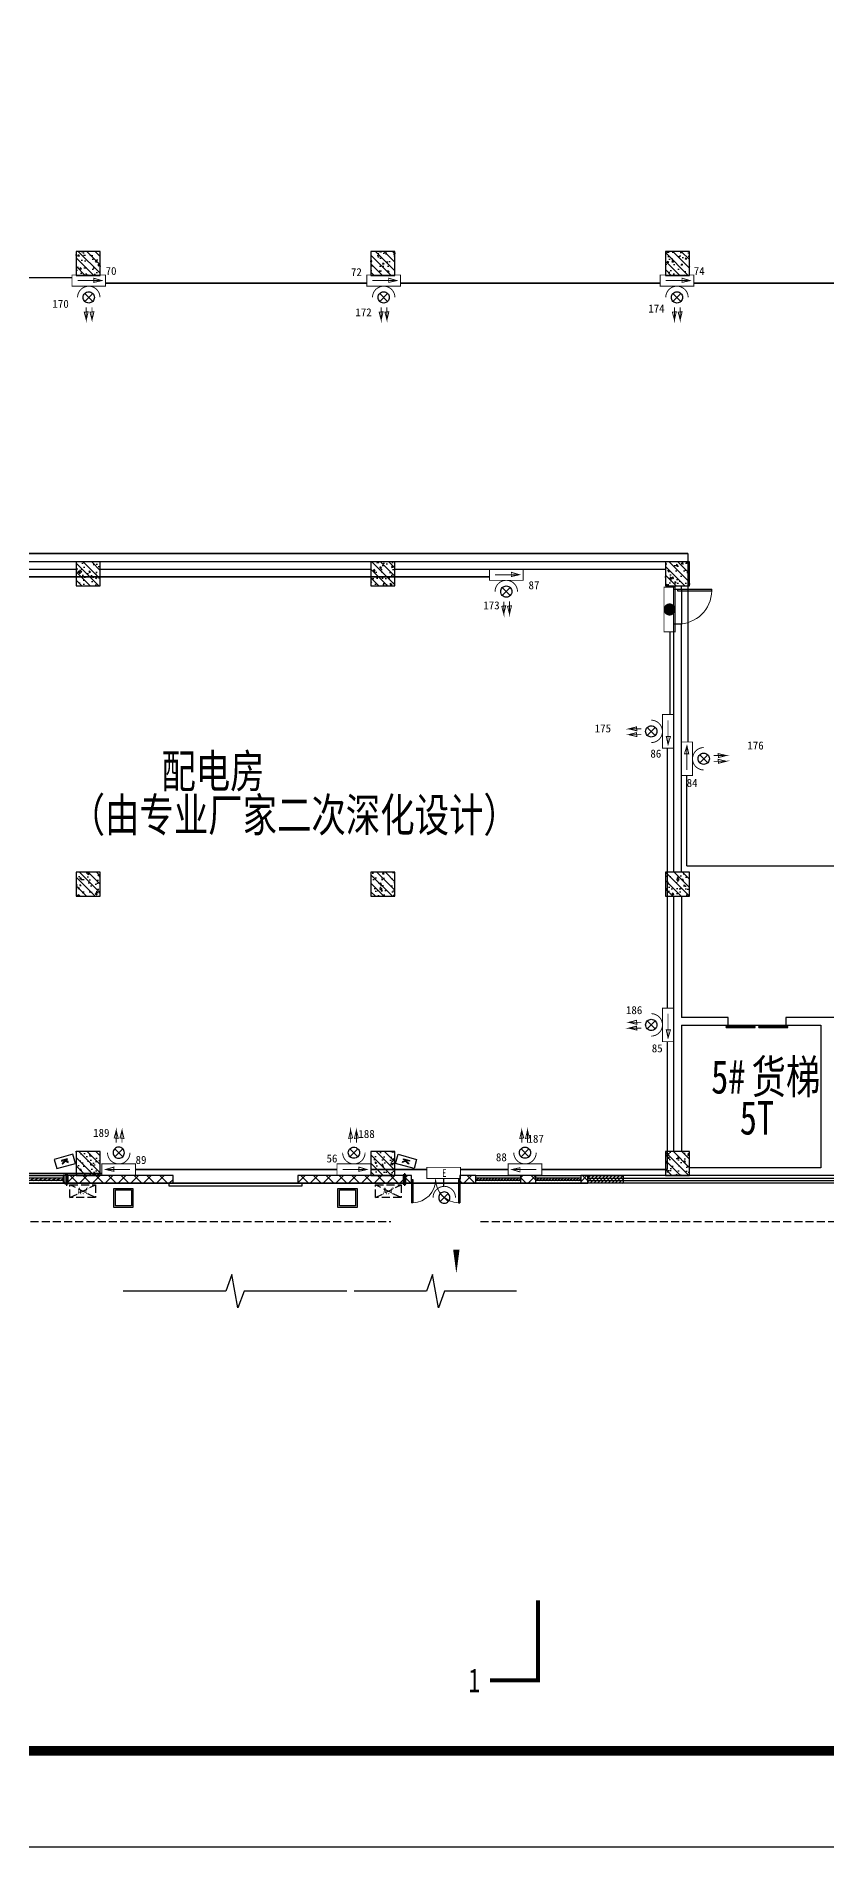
# Model space of a CAD drawing. Header units: millimetres. Extents: x -633009578 to 5705885, y -633235091 to 2571734.
# Drawn here: x 3115300 to 3139980, y 2039260 to 2095835 of the extents above; entities that cross this region are included whole.
import ezdxf
from ezdxf.enums import TextEntityAlignment as Align

# ---------------------------------------------------------------- set-up
doc = ezdxf.new("R2010")
doc.units = ezdxf.units.MM
doc.header["$LTSCALE"] = 1000
doc.header["$MEASUREMENT"] = 0
doc.linetypes.add('DASH', pattern=[0.35, 0.25, -0.1])
doc.layers.get('0').update_dxf_attribs({"color": 9})
for name, color, linetype in [('000000000000电气', 7, 'Continuous'), ('3T_WOOD', 21, 'Continuous'), ('A-COLUM(柱)', 255, 'Continuous'), ('A-DI-S(箭头)', 76, 'Continuous'), ('A-DOOR(门）', 4, 'Continuous'), ('A-EQPM(设备)', 15, 'Continuous'), ('A-F-AREA(计算)', 5, 'Continuous'), ('A-HATH(填充)', 8, 'Continuous'), ('A-LM-QPM(设备)', 8, 'Continuous'), ('A-ROOF-G(钢构)', 25, 'Continuous'), ('A-ST-O(室外)', 54, 'Continuous'), ('A-TEXT(房间)', 243, 'Continuous'), ('A-WALL(墙)', 255, 'Continuous'), ('A-WINDOW（窗）', 4, 'Continuous'), ('DIM_SYMB', 3, 'Continuous'), ('PUB_TEXT', 7, 'Continuous'), ('WALL', 9, 'Continuous'), ('电-强电平面-线缆', 3, 'Continuous'), ('设备-照明', 3, 'Continuous'), ('设备-箱柜', 3, 'Continuous'), ('院图签、封面151013$0$PUB_TITLE', 153, 'Continuous'), ('院图签、封面151013$0$图签文字', 4, 'Continuous')]:
    doc.layers.add(name, color=color, linetype=linetype)
doc.styles.add('_TCH', font='simhei.ttf', dxfattribs={"width": 0.75, "bigfont": 'hztxt.shx'})
doc.styles.add('_TCH_DIM', font='simhei.ttf', dxfattribs={"width": 0.8, "bigfont": 'hztxt.shx'})
doc.styles.add('_TCH_LABEL', font='simhei.ttf', dxfattribs={"bigfont": 'GBCBIG'})
doc.styles.add('IDQSTYLE', font='simhei.ttf', dxfattribs={"width": 0.707, "bigfont": 'hztxt.shx'})
doc.styles.get("Standard").update_dxf_attribs({"font": 'simhei.ttf', "bigfont": 'hztxt.shx'})
doc.styles.add('宋体', font='simhei.ttf')
doc.styles.add('院图签、封面151013$0$-宋体', font='simhei.ttf', dxfattribs={"width": 0.8})
pattern_1 = [(45, (597821.4751960551, 677964.29318137), (-200.0002033111466, 200.0002033111467), []), (135, (597821.4751960551, 677964.29318137), (-200.0002033111467, -200.0002033111466), [])]

# ---------------------------------------------------------------- blocks, each defined once
blk = doc.blocks.new('HC000080')
at = {"color": 0, "linetype": 'Continuous', "const_width": 0.2}
blk.add_lwpolyline([(-3.75, 1.25), (3.75, 1.25), (3.75, -1.25), (-3.75, -1.25), (-3.75, 1.25)], dxfattribs=at)
at = {"color": 0, "style": 'IDQSTYLE', "width": 0.7}
for tag, p in [('E', (-0.3130491551307273, -0.8903283460458624)), ('PSFHATT', (5.75, -1.25))]:
    blk.add_attdef(tag, p, '', height=1.715220417977644, dxfattribs=at)
blk = doc.blocks.new('HC000063')
at = {"color": 0, "linetype": 'Continuous'}
for p, q in [((-0.8838834764831063, -0.8838834764831631), (0.8838834764831063, 0.8838834764829926)), ((-0.8838834764830494, 0.8838834764830494), (0.8838834764831631, -0.8838834764831631))]:
    blk.add_line(p, q, dxfattribs=at)
at = {"color": 0, "linetype": 'Continuous', "const_width": 0.2}
blk.add_lwpolyline([(5.77736507722736e-14, 2.499999999999886, 0.1989123673796648), (-1.767766952966326, 1.767766952966213, 0.1989123673796613), (-2.5, -1.128255746208508e-13, 0.1989123673796761), (-1.767766952966326, -1.767766952966497, 0.1989123673796782), (5.594010226827932e-14, -2.500000000000284)], format="xyb", dxfattribs=at)
at = {"color": 0, "linetype": 'Continuous'}
for centre, radius, start, end in [((1.49213974509621e-13, -1.27897692436818e-13), 1.250000000000206, 135.0000000000062, 179.9999999999993), ((-9.120482147295661e-14, -2.025046796916286e-13), 1.250000000000089, 89.99999999999582, 134.999999999996), ((-2.248201624865942e-14, -2.025046796916286e-13), 1.250000000000089, 45.00000000000399, 89.99999999999898), ((-2.62456723021387e-13, -1.277311589831243e-13), 1.250000000000206, 6.4374426752811e-13, 44.9999999999938), ((-9.126033262418787e-14, -1.422195694544826e-13), 1.249999999999966, 179.9999999999987, 225.000000000002), ((-9.131584377541913e-14, -1.623146062001979e-13), 1.249999999999951, 225.0000000000013, 270.0000000000042), ((-2.270406085358445e-14, -2.442490654175344e-14), 1.250000000000089, 270.000000000001, 314.9999999999997), ((-1.598721155460225e-13, -1.4210854715202e-13), 1.250000000000103, 315.000000000008, 1.302755197527349e-12)]:
    blk.add_arc(centre, radius, start, end, dxfattribs=at)
at = {"color": 0, "style": 'IDQSTYLE', "width": 0.7}
blk.add_attdef('PSFHATT', (3.250000009999943, -2.500000010000284), '', height=2.5, dxfattribs=at)
blk = doc.blocks.new('HC000078')
at = {"color": 0, "linetype": 'Continuous', "const_width": 0.2}
for points in [[(-3.750000000000028, 1.25), (3.75, 1.25), (3.75, -1.25), (-3.750000000000028, -1.25), (-3.750000000000028, 1.25)], [(2.5, 0), (-2.500000000000028, 0)]]:
    blk.add_lwpolyline(points, dxfattribs=at)
blk.add_lwpolyline([(2.917016710174721, 0), (1.120131515022848, 0.3984556212736834), (1.120131515022848, -0.539087017017323)], close=True, dxfattribs=at)
at = {"color": 0, "style": 'IDQSTYLE', "width": 0.7}
blk.add_attdef('PSFHATT', (5.75, -1.25), '', height=2.5, dxfattribs=at)
blk = doc.blocks.new('HC000064')
at = {"color": 0, "linetype": 'Continuous'}
for p, q in [((-0.8838834764831063, -0.8838834764831063), (0.8838834764831063, 0.8838834764831063)), ((-0.8838834764830494, 0.8838834764831063), (0.8838834764831631, -0.8838834764831063))]:
    blk.add_line(p, q, dxfattribs=at)
at = {"color": 0, "linetype": 'Continuous', "const_width": 0.2}
blk.add_lwpolyline([(5.710751695749348e-14, 2.499999999999886, 0.1989123673796647), (-1.767766952966326, 1.767766952966327, 0.1989123673796613), (-2.5, 1.951292859901378e-16, 0.1989123673796761), (-1.767766952966326, -1.76776695296644, 0.1989123673796782), (5.594010226827932e-14, -2.500000000000227)], format="xyb", dxfattribs=at)
for points in [[(2.226896073527712, 0.5659208660671311), (5.003498004369476, 0.5624686703930024), (3.296463286048663, 1.009912150058199), (3.185957433181557, 0.1260038671447887), (5.003498004369476, 0.5624686703930024)], [(2.224443767981995, -0.721123763554715), (5.001045698823816, -0.7245759592289005), (3.294010980502946, -0.2771324795636474), (3.18350512763584, -1.161040762477114), (5.001045698823816, -0.7245759592289005)]]:
    blk.add_lwpolyline(points, dxfattribs=at)
at = {"color": 0, "linetype": 'Continuous'}
for centre, radius, start, end in [((1.199040866595169e-14, -7.105427357601002e-14), 1.250000000000069, 135.0000000000036, 179.9999999999968), ((-2.259303855112194e-14, -1.740829702612245e-13), 1.250000000000117, 89.99999999999898, 134.9999999999991), ((-9.10937991704941e-14, -1.740829702612245e-13), 1.250000000000117, 45.00000000000085, 89.99999999999582), ((-1.252331571777177e-13, -7.088774012231625e-14), 1.250000000000068, 3.249254662582951e-12, 44.99999999999639), ((-2.284838984678572e-13, -5.684341886080801e-14), 1.250000000000172, 315.0000000000093, 2.605510395054555e-12), ((-2.264854970235319e-14, -5.695444116327053e-14), 1.250000000000034, 179.9999999999974, 225.0000000000007), ((-2.270406085358445e-14, -1.338928967697939e-13), 1.24999999999998, 224.9999999999983, 270.000000000001), ((-9.131584377541913e-14, 3.996802888650564e-15), 1.250000000000118, 270.0000000000042, 315.0000000000028)]:
    blk.add_arc(centre, radius, start, end, dxfattribs=at)
at = {"color": 0, "style": 'IDQSTYLE', "width": 0.7}
blk.add_attdef('PSFHATT', (7.003498004369476, -2.500000010000227), '', height=2.5, dxfattribs=at)
blk = doc.blocks.new('*X118')
at = {"color": 0, "linetype": 'Continuous'}
for p, q in [((279.6093350358959, 223.0407925409721), (280.9478239213746, 224.3792814264508)), ((279.6227829512929, 223.3370831688437), (280.6515332934888, 224.3658335110396)), ((279.6511091444202, 222.7997239370217), (281.1888925253249, 224.3375073179265)), ((279.7280550816477, 222.5938271617747), (281.3947893005719, 224.2605613806989)), ((279.7925730165214, 223.7897159465469), (280.1989005157282, 224.1960434457536)), ((279.8323224122641, 222.4152517799165), (281.5733646824301, 224.1562940500824)), ((279.960458729053, 222.2605453842307), (281.7280710781159, 224.0281577332937)), ((280.1113752959016, 222.1286192386046), (281.8599972237337, 223.8772411664368)), ((280.2858431100155, 222.020244340244), (281.9683721221114, 223.7027733523398)), ((280.4868434366447, 221.9384019543985), (282.0502145079389, 223.5017730256928)), ((280.7212278995912, 221.8899437048705), (282.0986727574656, 223.2673885627449)), ((281.0058032732674, 221.891676366072), (282.0969400962746, 222.9828131890793)), ((281.4082737989092, 222.0113041792392), (281.9773122830819, 222.5803426634118))]:
    blk.add_line(p, q, dxfattribs=at)
blk = doc.blocks.new('HC000083')
at = {"color": 0, "linetype": 'Continuous', "const_width": 0.2}
blk.add_lwpolyline([(-5, 1.25), (-5, -1.250000000000057), (5.000000000000057, -1.250000000000057), (5.000000000000057, 1.25), (-5, 1.25)], dxfattribs=at)
blk.add_lwpolyline([(-1.25, -6.89688106980167e-17, 0.1989123673796731), (-0.8838834764831631, -0.88388347648322, 0.1989123673796706), (5.611420480838656e-14, -1.250000000000057, 0.198912367379652), (0.8838834764832768, -0.88388347648322, 0.1989123673796278), (1.25, 0, 0.1989123673796504), (0.88388347648322, 0.8838834764830494, 0.1989123673796686), (5.680893445545904e-14, 1.25, 0.1989123673796706), (-0.883883476483163, 0.8838834764831632, 0.1989123673796553)], format="xyb", close=True, dxfattribs=at)
at = {"color": 0, "linetype": 'Continuous'}
blk.add_blockref('*X118', (-280.8559544658493, -223.1326619964974), dxfattribs=at)
at = {"color": 0, "style": 'IDQSTYLE', "width": 0.7}
blk.add_attdef('PSFHATT', (7.000000000000057, -1.250000010000057), '', height=2.5, dxfattribs=at)
blk = doc.blocks.new('建筑图框_A1')
at = {"layer": '院图签、封面151013$0$PUB_TITLE'}
blk.add_lwpolyline([(0, 0), (84100, 0), (84100, 59400), (0, 59400)], close=True, dxfattribs=at)
at = {"layer": '院图签、封面151013$0$PUB_TITLE', "const_width": 100}
blk.add_lwpolyline([(2500, 1000), (83100, 1000), (83100, 58400), (2500, 58400)], close=True, dxfattribs=at)
at = {"layer": '院图签、封面151013$0$图签文字', "color": 6, "style": '院图签、封面151013$0$-宋体'}
for tag, height, width, p in [('工程主持人', 400, 0.7999999999883585, (79990.91196859907, 29505.93707200652)), ('审定', 400, 0.7999999999883585, (79990.91196859907, 28705.93707200605)), ('审核', 400, 0.7999999999883585, (79990.91196859907, 27905.93707200559)), ('专业负责人', 400, 0.7999999999883585, (79990.91196859907, 27105.93707200512)), ('校对', 400, 0.7999999999883585, (79990.91196859907, 26305.93707200466)), ('设计', 400, 0.7999999999883585, (79990.91196859907, 25505.93707200419)), ('方案设计人', 400, 0.7999999999883585, (79990.91196859907, 24706.79438478127)), ('工程编号', 300, 0.7000000000116415, (81000.00416498398, 8700.424278954277)), ('版次', 300, 0.7000000000116415, (78738.08139540046, 3005.726258059498)), ('日期', 300, 0.7000000000116415, (82038.0813954557, 3000.226258123759)), ('图号', 200, 0.7000000000116415, (82538.08139542397, 2400.075247410685)), ('比例', 300, 0.7000000000116415, (78738.08139537089, 2200.188802679535)), ('图号_X施', 300, 0.7000000000116415, (81538.08139540977, 2200.188802651362)), ('图号_总数', 200, 0.7000000000116415, (82538.08139541186, 2000.075247410219))]:
    blk.add_attdef(tag, text='', height=height, dxfattribs=dict(at, width=width)).set_placement(p, align=Align.MIDDLE_CENTER)
at = {"layer": '院图签、封面151013$0$图签文字', "color": 6, "style": '院图签、封面151013$0$-宋体', "width": 0.7}
for tag, p in [('建设单位_001', (80935.88661794258, 7446.21079580821)), ('工程名称_001', (80933.52706738078, 6045.368099178996)), ('图名_001', (79742.88288308708, 4059.656552180292))]:
    blk.add_attdef(tag, p, '', height=300, dxfattribs=at)
blk = doc.blocks.new('VdFDAFDFfasdgfswgre')
at = {"layer": 'A-LM-QPM(设备)'}
for p, q in [((-18.82899837940931, -406.182118716184), (32.44091908354312, -219.865729555022)), ((5.094279481098056, -412.765245873481), (-18.82899837940931, -406.182118716184)), ((26.97990751266479, -333.232229411602), (5.094279481098056, -412.765245873481)), ((49.2817729152739, -324.0305588338524), (26.97990751266479, -333.232229411602)), ((26.97990751266479, -333.232229411602), (49.2817729152739, -324.0305588338524)), ((67.04131023027003, -429.8116214922629), (26.97990751266479, -333.232229411602)), ((32.44091908354312, -219.865729555022), (56.36419694311917, -226.448856712319)), ((56.36419694311917, -226.448856712319), (37.18157476373017, -296.1590703437105)), ((37.18157476373017, -296.1590703437105), (49.2817729152739, -324.0305588338524)), ((49.2817729152739, -324.0305588338524), (125.9159782715142, -245.5878820237704)), ((153.1663345098495, -253.0865434217267), (58.93851659074426, -349.0140868732706)), ((58.93851659074426, -349.0140868732706), (97.61874484550208, -438.2258171304129)), ((97.61874484550208, -438.2258171304129), (67.04131023027003, -429.8116214922629)), ((125.9159782715142, -245.5878820237704), (153.1663345098495, -253.0865434217267))]:
    blk.add_line(p, q, dxfattribs=at)
blk.add_lwpolyline([(0, 0), (289.248551459983, -79.59444376500323), (130.0596639309078, -658.0915466849692), (-159.1888875309378, -578.4971029208973)], close=True, dxfattribs=at)
blk = doc.blocks.new('1fdasdas')
at = {"layer": 'A-EQPM(设备)', "linetype": 'DASH'}
for p, q in [((800.000240216963, -0.0003133723512291908), (0.0002401703968644142, 399.9996865927242)), ((0.0002401703968644142, -0.0003133723512291908), (800.000240216963, 399.9996865927242))]:
    blk.add_line(p, q, dxfattribs=at)
blk.add_lwpolyline([(0.0002401703968644142, 399.9996865927242), (800.000240216963, 399.9996865927242), (800.000240216963, -0.0003133723512291908), (0.0002401703968644142, -0.0003133723512291908)], close=True, dxfattribs=at)
at = {"layer": 'A-EQPM(设备)', "style": '_TCH_DIM', "width": 0.7058823529411765}
blk.add_text('A.C', height=204, dxfattribs=at).set_placement((239.6609672275372, 108.2505295248702))
blk = doc.blocks.new('31231')
at = {"layer": 'A-EQPM(设备)', "linetype": 'DASH', "ltscale": 500}
blk.add_lwpolyline([(46923.81837394973, 1033154.040788963), (47003.81837394973, 1033154.040788963), (47003.81837394973, 1032854.040788963), (46923.81837394973, 1032854.040788963)], close=True, dxfattribs=at)
blk.add_lwpolyline([(46963.81837394973, 1033204.040788963), (46963.81837394973, 1032804.040788963)], dxfattribs=at)
blk = doc.blocks.new('$DorLib2D$00000002')
for p, q in [((-0.5, -5.684341886080802e-17), (-0.5000000000000007, 0.4875)), ((-0.4750000000000007, 0.4875), (-0.5000000000000007, 0.4875)), ((-0.475, -2.842170943040401e-17), (-0.4750000000000007, 0.4875)), ((0.475, -2.842170943040401e-17), (0.4750000000000007, 0.4875)), ((0.4750000000000007, 0.4875), (0.5000000000000007, 0.4875)), ((0.5, -5.684341886080802e-17), (0.5000000000000007, 0.4875)), ((-0.5, -5.684341886080802e-17), (-0.475, -2.842170943040401e-17)), ((0.5, -5.684341886080802e-17), (0.475, -2.842170943040401e-17))]:
    blk.add_line(p, q)
at = {"lineweight": 13}
for centre, start, end in [((-0.4875, -4.263256414560601e-17), 0, 88.53071641864632), ((0.4875, -4.263256414560601e-17), 91.4692835813537, 180)]:
    blk.add_arc(centre, 0.4875, start, end, dxfattribs=at)
blk = doc.blocks.new('$DorLib2D$00000126')
at = {"color": 0, "linetype": 'Continuous'}
for p, q in [((-0.5319999999956053, 0.5), (-0.5319999999956053, 0.900000000000091)), ((0.5320000000047003, 0.900000000000091), (0.5320000000047003, 0.5000000000002274))]:
    blk.add_line(p, q, dxfattribs=at)
at = {"color": 0, "linetype": 'DASH'}
for p, q in [((-0.5319999999956053, 0.900000000000091), (0.5320000000047003, 0.900000000000091)), ((-0.5319999999956053, 0.5), (0.5320000000047003, 0.5000000000002274))]:
    blk.add_line(p, q, dxfattribs=at)
blk = doc.blocks.new('$TCHSYS$WIN2D')
for p, q in [((-0.5, 0.5), (0.5, 0.5)), ((-0.5, 0.5), (-0.4999999999999999, -0.5)), ((0.5, 0.5), (0.4999999999999998, -0.5)), ((0.5, 0.1666666666666666), (-0.5, 0.1666666666666666)), ((0.5, -0.1666666666666667), (-0.5, -0.1666666666666667)), ((-0.4999999999999999, -0.5), (0.5, -0.5))]:
    blk.add_line(p, q)
blk = doc.blocks.new('$WINLIB2D$00000039')
at = {"color": 0}
for points in [[(-0.4999999999983409, 0.5000000000445652), (-0.4999999999999964, -0.4999999999999716)], [(0.5000000000016591, 0.4999999999536158), (-0.4999999999983409, 0.5000000000445652)], [(0.4999999999983338, -0.5000000000463842), (0.4999999999999609, 0.4999999999999432)], [(-0.499999999999428, 0.1666666667124446), (0.500000000000572, 0.1666666666205998)], [(-0.4518745131427302, -0.1666666666260284), (-0.5000000000072298, 0.08358586507802102)], [(-0.3838834764901549, -0.166666666632409), (-0.4479860405916831, 0.1666666667079113)], [(-0.3158924398378069, -0.166666666637866), (-0.3799950039392748, 0.1666666667006353)], [(-0.2479014031851996, -0.166666666645142), (-0.3120039672867243, 0.1666666666951784)], [(-0.1799103665328481, -0.1666666666505989), (-0.2440129306343159, 0.1666666666887977)], [(-0.1119193298802692, -0.1666666666569512), (-0.1760218939817904, 0.1666666666824455)], [(-0.04392829322788927, -0.1666666666633319), (-0.1080308573293216, 0.1666666666760648)], [(0.02406274342471804, -0.1666666666696841), (-0.04003982067680312, 0.1666666666697125)], [(0.09205378007703402, -0.1666666666751411), (0.02795121597557682, 0.1666666666642556)], [(0.1600448167296129, -0.1666666666815217), (0.0959422526280953, 0.1666666666578749)], [(0.2280358533819644, -0.166666666687874), (0.163933289280525, 0.1666666666505989)], [(0.2960268900345753, -0.1666666666942547), (0.231924325933047, 0.1666666666460657)], [(0.3640179266869801, -0.1666666667006069), (0.2999153625854838, 0.166666666639685)], [(0.4320089633395341, -0.1666666667060639), (0.3679063992380058, 0.166666666632409)], [(0.4999999999916831, -0.1666666667115209), (0.4358974358904746, 0.1666666666260568)], [(-0.500000000000572, -0.1666666666214951), (0.499999999999428, -0.1666666667124446)], [(0.4999999999983338, -0.5000000000463842), (-0.5000000000016662, -0.4999999999554348)]]:
    blk.add_lwpolyline(points, dxfattribs=at)
blk = doc.blocks.new('$DORLIB2D$00000127')
at = {"color": 0}
for points in [[(-0.5333333333328483, 0.7948983154366971), (-0.5333333333328483, 0.690405644187237)], [(-0.03333333333284827, 0.7948983154366971), (-0.5333333333328483, 0.7948983154366971)], [(-0.03333333333284827, 0.690405644187237), (-0.5333333333328483, 0.690405644187237)], [(-0.03333333333284827, 0.7948983154366971), (-0.03333333333284827, 0.690405644187237)], [(0.5333333333328483, 0.7948983154366971), (0.03333333333284827, 0.7948983154366971)], [(0.03333333333284827, 0.7948983154366971), (0.03333333333284827, 0.690405644187237)], [(0.5333333333328483, 0.690405644187237), (0.03333333333284827, 0.690405644187237)], [(0.5333333333328483, 0.7948983154366971), (0.5333333333328483, 0.690405644187237)], [(0.5, 0.4999999999999858), (-0.5, 0.4999999999999858)]]:
    blk.add_lwpolyline(points, dxfattribs=at)
blk = doc.blocks.new('$DorLib2D$00000001')
for p, q in [((0.45, 0.9750000000000001), (0.5000000000000002, 0.9750000000000001)), ((0.45, 0), (0.45, 0.9750000000000001)), ((0.5, 0), (0.5, 0.9750000000000001)), ((0.5, 0), (0.45, 0))]:
    blk.add_line(p, q)
at = {"lineweight": 13}
blk.add_arc((0.475, 0), 0.975, 91.4692835813538, 180, dxfattribs=at)
blk = doc.blocks.new('_FZH')
h = blk.add_hatch()
h.set_pattern_fill('钢筋混凝土', color=256, scale=0.1, style=0)
h.set_pattern_definition([(45, (0, 0), (-0.1767766952966369, 0.1767766952966369), []), (50, (0, 0), (0.7172601826007535, -0.06275213498259512), [0.07500000000000001, -0.8250000000000001]), (355, (0, 0), (-0.138751333613, 0.7521921337000119), [0.06, -0.66]), (100.4514, (0.05977168000000001, -0.00522934), (0.5785093817140216, 0.6894395420609536), [0.06374019, -0.701142112]), (46.1842, (0, 0.2), (1.067241048625645, -0.1655190143290181), [0.1125, -1.2375]), (96.6356, (0.088936745, 0.186206693), (0.9346627055487033, 0.9741178709004418), [0.095610288, -1.051713]), (351.1842, (0, 0.2), (0.9346619451336272, 0.9741186009253247), [0.09000000000000001, -0.9900000000000001]), (21, (0.1, 0.15), (0.5969070521184617, -0.4026188906653388), [0.07500000000000001, -0.8250000000000001]), (326, (0.1, 0.15), (0.2433153319215824, 0.7251500450468529), [0.06, -0.66]), (71.4514, (0.149742233, 0.116448394), (0.84022262858149, 0.3225304967099524), [0.06374019, -0.701142112]), (37.50000000000001, (0, 0), (0.01215985531729062, 0.3328938538313115), [0, -0.652, 0, -0.67, 0, -0.6625000000000001]), (7.499999999999999, (0, 0), (0.2630695374421486, 0.3944117118823603), [0, -0.382, 0, -0.637, 0, -0.2525]), (-32.5, (-0.223, 0), (0.533822436172409, -0.02255487173437976), [0, -0.25, 0, -0.78, 0, -1.035]), (-42.5, (-0.323, 0), (0.5831861693423862, 0.1001049823323177), [0, -0.325, 0, -0.518, 0, -0.735])])
h.paths.add_polyline_path([(-0.5, -0.5), (0.5, -0.5), (0.5, 0.5), (-0.5, 0.5)])
blk.add_lwpolyline([(-0.5, -0.5), (0.5, -0.5), (0.5, 0.5), (-0.5, 0.5)], close=True)

msp = doc.modelspace()

# ---------------------------------------------------------------- hatches: boundary and pattern name
at = {"layer": '3T_WOOD'}
h = msp.add_hatch(dxfattribs=at)
h.set_pattern_fill('ANSI31', color=256, scale=50)
h.set_pattern_definition([(45, (1908179.395743424, 677977.51603476), (-56.1266007566822, 56.12660075668221), [])])
h.paths.add_polyline_path([(3132519.983631865, 2060234.629172622), (3133619.983631865, 2060234.629172622), (3133619.983631865, 2059994.629172622), (3132519.983631865, 2059994.629172622)])
at = {"layer": 'A-HATH(填充)'}
h = msp.add_hatch(dxfattribs=at)
h.set_pattern_fill('多孔材料', color=256, scale=100, style=0)
h.set_pattern_definition(pattern_1)
h.paths.add_polyline_path([(3116139.994031504, 2059994.629172631), (3119569.994031504, 2059994.629172631), (3119569.994031504, 2060234.629172626), (3116139.994031504, 2060234.629172626)])
h = msp.add_hatch(dxfattribs=at)
h.set_pattern_fill('多孔材料', color=256, scale=100, style=0)
h.set_pattern_definition(pattern_1)
h.paths.add_polyline_path([(3123469.994032013, 2059994.629172631), (3127019.994031504, 2059994.629172631), (3127019.994031504, 2060234.629172625), (3123469.994032013, 2060234.629172625)])
h = msp.add_hatch(dxfattribs=at)
h.set_pattern_fill('多孔材料', color=256, scale=100, style=0)
h.set_pattern_definition(pattern_1)
h.paths.add_polyline_path([(3128519.994031504, 2059994.629172631), (3129019.983631623, 2059994.629172631), (3129019.983631623, 2060234.629172625), (3128519.994031505, 2060234.629172625)])
h = msp.add_hatch(dxfattribs=at)
h.set_pattern_fill('多孔材料', color=256, scale=100, style=0)
h.set_pattern_definition(pattern_1)
h.paths.add_polyline_path([(3130419.983631622, 2059994.629172631), (3130899.983632131, 2059994.629172631), (3130899.983632131, 2060234.629172625), (3130419.983631622, 2060234.629172625)])
h = msp.add_hatch(dxfattribs=at)
h.set_pattern_fill('多孔材料', color=256, scale=100, style=0)
h.set_pattern_definition(pattern_1)
h.paths.add_polyline_path([(3132299.983632131, 2059994.629172632), (3132519.983631623, 2059994.629172632), (3132519.983631622, 2060234.629172625), (3132299.983632131, 2060234.629172625)])

# ---------------------------------------------------------------- linework, layer by layer
at = {"layer": '3T_WOOD'}
msp.add_lwpolyline([(3132519.983631865, 2060234.629172622), (3133619.983631865, 2060234.629172622), (3133619.983631865, 2059994.629172622), (3132519.983631865, 2059994.629172622)], close=True, dxfattribs=at)
at = {"layer": 'A-DI-S(箭头)'}
msp.add_lwpolyline([(3128415.765107327, 2058836.00320153, 0, 0, 0), (3128415.765107327, 2057173.00320153, 0, 200, 0), (3128415.765107327, 2057923.00320153, 0, 0, 0)], format="xyseb", dxfattribs=at)
for points in [[(3124998.688299898, 2056621.485071087), (3121786.488878679, 2056621.485071087), (3121595.40450569, 2056096.485071087), (3121410.261175946, 2057146.485071087), (3121223.988878679, 2056621.485071087), (3118011.789457462, 2056621.485071087)], [(3130298.688299897, 2056621.482392072), (3128045.708199061, 2056621.482392072), (3127854.623826071, 2056096.482392072), (3127669.480496327, 2057146.482392072), (3127483.208199061, 2056621.482392072), (3125230.228098224, 2056621.482392072)]]:
    msp.add_lwpolyline(points, dxfattribs=at)
at = {"layer": 'A-DOOR(门）'}
for p, q in [((3135199.99403178, 2078559.629172243), (3135199.99403178, 2077459.629172243)), ((3135439.99403178, 2078559.629172243), (3135439.99403178, 2077459.629172243)), ((3119569.994031737, 2059994.629172625), (3123469.994031737, 2059994.629172625)), ((3127019.994031759, 2059994.629172625), (3128519.994031759, 2059994.629172625))]:
    msp.add_line(p, q, dxfattribs=at)
at = {"layer": 'A-F-AREA(计算)'}
msp.add_lwpolyline([(3029879.994031782, 2196074.629172625), (3164159.994031782, 2196074.629172625), (3164159.994031782, 2059994.629172625), (3029879.994031782, 2059994.629172625)], close=True, dxfattribs=at)
at = {"layer": 'A-ROOF-G(钢构)'}
for points in [[(3117720.001237538, 2059832.89527726), (3118320.001237538, 2059832.89527726), (3118320.001237538, 2059232.89527726), (3117720.001237538, 2059232.89527726)], [(3117770.001237538, 2059782.89527726), (3118270.001237538, 2059782.89527726), (3118270.001237538, 2059282.89527726), (3117770.001237538, 2059282.89527726)], [(3124720.001237541, 2059832.89527726), (3125320.001237541, 2059832.89527726), (3125320.001237541, 2059232.89527726), (3124720.001237541, 2059232.89527726)], [(3124770.001237541, 2059782.89527726), (3125270.001237541, 2059782.89527726), (3125270.001237541, 2059282.89527726), (3124770.001237541, 2059282.89527726)]]:
    msp.add_lwpolyline(points, close=True, dxfattribs=at)
at = {"layer": 'A-ST-O(室外)', "linetype": 'DASH'}
for points in [[(3114419.9936366, 2058794.629172639), (3126369.994031827, 2058794.629172639)], [(3129169.993591441, 2058794.629172639), (3146719.994031182, 2058794.629172639)]]:
    msp.add_lwpolyline(points, dxfattribs=at)
at = {"layer": 'A-WALL(墙)'}
for p, q in [((3116544.994031993, 2079409.629172631), (3107594.994031993, 2079409.62917264)), ((3116544.994031993, 2079169.629172631), (3107594.994031993, 2079169.629172593)), ((3125744.994031993, 2079409.629172669), (3117294.994031993, 2079409.629172596)), ((3125744.994031993, 2079169.629172617), (3117294.994031993, 2079169.629172616)), ((3134944.994031993, 2079409.629172598), (3126494.994031341, 2079409.629172604)), ((3134944.994031993, 2079169.629172651), (3126494.994031341, 2079169.629172607)), ((3135199.99403178, 2078659.629172626), (3135199.994031772, 2078559.629172276)), ((3135199.994031772, 2078559.629172276), (3135439.994031825, 2078559.629172276)), ((3135439.994031825, 2078559.629172276), (3135439.99403178, 2078659.629172626)), ((3135439.994031825, 2077459.629172276), (3135199.994031772, 2077459.629172276)), ((3135199.994031772, 2077459.629172276), (3135199.994031783, 2069709.629172256)), ((3135439.994031792, 2069709.629172256), (3135439.994031825, 2077459.629172276)), ((3135199.99403178, 2068959.629172626), (3135199.99403178, 2065054.629178433)), ((3135439.99403178, 2068959.629172626), (3135439.994031874, 2065174.629178374)), ((3135199.99403178, 2065054.629178433), (3135199.994031732, 2060984.629172907)), ((3136899.994031918, 2065174.629178375), (3135439.994031874, 2065174.629178374)), ((3136899.994031916, 2064934.629178528), (3136899.994031918, 2065174.629178375)), ((3139919.99403181, 2065174.629178391), (3138699.994031918, 2065174.629178381)), ((3138699.994031918, 2065174.629178381), (3138699.994031916, 2064934.629178512)), ((3141139.994031409, 2065174.62917832), (3139919.99403181, 2065174.629178391)), ((3135439.994031779, 2064934.629178482), (3135439.994031779, 2060984.629172907)), ((3135439.994031779, 2064934.629178482), (3136899.994031916, 2064934.629178528)), ((3138699.994031916, 2064934.629178512), (3139799.994031813, 2064934.629178443)), ((3139799.994031813, 2064934.629178443), (3139799.994031813, 2060474.629172609)), ((3139799.994031813, 2060474.629172609), (3135694.994031993, 2060474.629172478)), ((3139919.994031812, 2060234.629172599), (3135694.994031993, 2060234.629172466)), ((3144144.994031993, 2060234.629172779), (3139919.994031812, 2060234.629172599))]:
    msp.add_line(p, q, dxfattribs=at)
at = {"layer": 'A-WINDOW（窗）'}
msp.add_lwpolyline([(3133619.983631811, 2060234.629172621), (3133619.983631811, 2059994.629172621)], dxfattribs=at)
at = {"layer": 'DIM_SYMB', "const_width": 125}
msp.add_lwpolyline([(3129464.448215864, 2044460.282404334), (3130964.448215864, 2044460.282404334), (3130964.448215864, 2046960.282404334)], dxfattribs=at)
at = {"layer": 'WALL'}
for p, q in [((3119569.994031504, 2060234.629172626), (3116139.994031504, 2060234.629172626)), ((3116139.994031504, 2060234.629172626), (3116139.994031504, 2059994.629172631)), ((3116139.994031504, 2059994.629172631), (3119569.994031504, 2059994.629172631)), ((3119569.994031504, 2059994.629172631), (3119569.994031504, 2060234.629172626)), ((3127019.994031504, 2060234.629172625), (3123469.994032013, 2060234.629172625)), ((3123469.994032013, 2060234.629172625), (3123469.994032013, 2059994.629172631)), ((3123469.994032013, 2059994.629172631), (3127019.994031504, 2059994.629172631)), ((3127019.994031504, 2059994.629172631), (3127019.994031504, 2060234.629172625)), ((3129019.983631623, 2060234.629172625), (3128519.994031505, 2060234.629172625)), ((3128519.994031505, 2060234.629172625), (3128519.994031504, 2059994.629172631)), ((3128519.994031504, 2059994.629172631), (3129019.983631623, 2059994.629172631)), ((3129019.983631623, 2059994.629172631), (3129019.983631623, 2060234.629172625)), ((3130899.983632131, 2060234.629172625), (3130419.983631622, 2060234.629172625)), ((3130419.983631622, 2060234.629172625), (3130419.983631622, 2059994.629172631)), ((3130419.983631622, 2059994.629172631), (3130899.983632131, 2059994.629172631)), ((3130899.983632131, 2059994.629172631), (3130899.983632131, 2060234.629172625)), ((3132519.983631622, 2060234.629172625), (3132299.983632131, 2060234.629172625)), ((3132299.983632131, 2060234.629172625), (3132299.983632131, 2059994.629172632)), ((3132299.983632131, 2059994.629172632), (3132519.983631623, 2059994.629172632)), ((3132519.983631623, 2059994.629172632), (3132519.983631622, 2060234.629172625))]:
    msp.add_line(p, q, dxfattribs=at)
at = {"layer": '电-强电平面-线缆', "color": 1, "linetype": 'Continuous', "const_width": 45}
for points in [[(3106845.09403178, 2088286.507318622), (3116414.98014274, 2088286.507318622)], [(3117464.98014274, 2088117.048891247), (3125622.291890234, 2088117.048891247)], [(3126672.491890234, 2088117.048891247), (3134777.728841428, 2088117.048891247)], [(3135827.928841428, 2088117.048891247), (3144035.330663627, 2088117.048891247)], [(3106844.99403178, 2079672.371872914), (3135648.349766568, 2079672.371872914)], [(3135648.349766568, 2073782.372007882), (3135648.349766568, 2079672.371872914)], [(3113589.479618504, 2078941.28571919), (3129449.636669173, 2078941.28571919)], [(3135082.727871194, 2074637.326333075), (3135082.727871194, 2077221.474984112)], [(3135000.978236625, 2065466.865132016), (3135000.978236625, 2073587.326333075)], [(3135606.109185384, 2069905.950941102), (3135606.109185384, 2072732.372007882)], [(3135606.109185384, 2069905.950941102), (3144011.447928197, 2069905.950941102)], [(3135000.978236625, 2060422.852026016), (3135000.978236625, 2064416.865132016)], [(3118401.143361988, 2060422.852026016), (3124691.069539641, 2060422.852026016)], [(3125741.069539641, 2060422.852026016), (3127492.745991467, 2060422.852026016)], [(3128542.745991467, 2060422.852026016), (3130033.401987629, 2060422.852026016)], [(3131083.401987629, 2060422.852026016), (3135000.978236625, 2060422.852026016)], [(3113967.854097368, 2060298.171018217), (3117351.143361988, 2060298.171018217)], [(3128017.745991467, 2059895.466354315), (3128017.745991467, 2060140.51603473)]]:
    msp.add_lwpolyline(points, dxfattribs=at)

# ---------------------------------------------------------------- block references
at = {"layer": 'A-COLUM(柱)', "xscale": 750, "yscale": 750, "zscale": 750, "rotation": 270}
for p in [(3116919.99403178, 2088734.629172626), (3126119.99403178, 2088734.629172626), (3135319.99403178, 2088734.629172626), (3116919.99403178, 2079034.629172626), (3126119.99403178, 2079034.629172626), (3135319.99403178, 2079034.629172626), (3116919.99403178, 2069334.629172626), (3126119.99403178, 2069334.629172626), (3135319.99403178, 2069334.629172626), (3116919.99403178, 2060609.629172626), (3126119.99403178, 2060609.629172626), (3135319.99403178, 2060609.629172626)]:
    msp.add_blockref('_FZH', p, dxfattribs=at)
at = {"layer": 'A-DOOR(门）', "extrusion": (0, 0, -1)}
for name, p, xscale, yscale, zscale, rotation in [('$DorLib2D$00000001', (-3135319.99403178, 2078009.629172243), 1100, 1100, 1100, 90.00000000000001), ('$DORLIB2D$00000127', (-3137799.994031809, 2065054.62917841), -1800, 240, 1800, 180.0000000005162), ('$DorLib2D$00000126', (-3121519.994031737, 2060114.629172625), -3900, 240, 3900, 180.0000000000016), ('$DorLib2D$00000002', (-3127769.994031759, 2060114.629172625), -1500, 1500, 1500, 180.0000000000016)]:
    msp.add_blockref(name, p, dxfattribs=dict(at, xscale=xscale, yscale=yscale, zscale=zscale, rotation=rotation))
at = {"layer": 'A-EQPM(设备)', "color": 6}
for name, p in [('31231', (3069281.175657831, 1027105.903145489)), ('1fdasdas', (3116350.744713647, 2059543.649869748)), ('1fdasdas', (3125889.257281044, 2059543.649869748))]:
    msp.add_blockref(name, p, dxfattribs=at)
at = {"layer": 'A-EQPM(设备)', "color": 6, "xscale": -1}
msp.add_blockref('31231', (3173758.826817247, 1027105.903145489), dxfattribs=at)
at = {"layer": 'A-LM-QPM(设备)', "xscale": -1, "rotation": 89.99999999999999}
msp.add_blockref('VdFDAFDFfasdgfswgre', (3115863.585831513, 2060739.085930026), dxfattribs=at)
at = {"layer": 'A-LM-QPM(设备)', "rotation": 270}
msp.add_blockref('VdFDAFDFfasdgfswgre', (3127176.416643565, 2060739.085930026), dxfattribs=at)
at = {"layer": 'A-WINDOW（窗）', "extrusion": (0, 0, -1), "yscale": 240}
for name, p, xscale, zscale in [('$WINLIB2D$00000039', (-3115139.99403178, 2060114.629172625), 2000.000000000233, 2000.000000000233), ('$WINLIB2D$00000039', (-3129719.983631851, 2060114.629172625), 1400, 1400), ('$WINLIB2D$00000039', (-3131599.983631852, 2060114.629172625), 1400, 1400), ('$TCHSYS$WIN2D', (-3138519.983631849, 2060114.629172625), 12000, 12000)]:
    msp.add_blockref(name, p, dxfattribs=dict(at, xscale=xscale, zscale=zscale))
at = {"layer": '设备-照明', "yscale": 140, "zscale": 140}
for name, p, xscale, rotation in [('HC000078', (3116939.98014274, 2088198.088471717), -140, 180), ('HC000078', (3126147.391890234, 2088198.088471717), -140, 180), ('HC000078', (3135302.828841428, 2088198.088471717), -140, 180), ('HC000064', (3116939.980142741, 2087673.088471718), -140, 89.99999999999993), ('HC000064', (3126147.391890234, 2087673.088471718), -140, 89.99999999999993), ('HC000064', (3135302.828841428, 2087673.088471718), -140, 89.99999999999993), ('HC000078', (3129974.636669173, 2079007.852026026), -140, 180), ('HC000064', (3129974.636669173, 2078482.852026026), -140, 90), ('HC000083', (3135072.973004186, 2077921.474984112), 140, 270), ('HC000078', (3135024.994031774, 2074112.326333075), -140, 89.99999999999993), ('HC000078', (3135614.994031775, 2073257.372007882), -140, 270), ('HC000064', (3136139.994031776, 2073257.372007882), -140, 180), ('HC000078', (3135024.994031774, 2064941.865132016), -140, 89.99999999999993), ('HC000064', (3117876.143361988, 2060947.852026016), 140, 90.00000000000001), ('HC000064', (3125216.069539641, 2060947.852026016), -140, 270), ('HC000064', (3130558.401987629, 2060947.852026016), -140, 270), ('HC000078', (3117876.143361988, 2060422.852026016), 140, 180), ('HC000078', (3125216.069539641, 2060422.852026016), -140, 180), ('HC000063', (3128038.745991467, 2059546.096922338), 140, 270)]:
    msp.add_blockref(name, p, dxfattribs=dict(at, xscale=xscale, rotation=rotation))
at = {"layer": '设备-照明', "xscale": -140, "yscale": 140, "zscale": 140}
for name, p in [('HC000064', (3134499.994031774, 2074112.326333075)), ('HC000064', (3134499.994031774, 2064941.865132016)), ('HC000078', (3130558.401987629, 2060422.852026016))]:
    msp.add_blockref(name, p, dxfattribs=at)
at = {"layer": '设备-照明'}
ref = msp.add_blockref('HC000080', (3128017.745991467, 2060315.51603473), dxfattribs=dict(at, xscale=140, yscale=140, zscale=140))
ref.add_attrib('E', 'E', (3127973.919109749, 2060190.870066284), dxfattribs={"layer": '0', "color": 0, "height": 240.1308585168701, "width": 0.8})
at = {"layer": '设备-箱柜', "xscale": 3, "yscale": 3}
msp.add_blockref('建筑图框_A1', (2977355.437121258, 2039260.231913973, 4.000000000000001e-08), dxfattribs=at)

# ---------------------------------------------------------------- texts
at = {"layer": '000000000000电气', "color": 0, "lineweight": 35, "style": '宋体'}
for s, p in [('70', (3117464.98014274, 2088373.088471717)), ('72', (3125124.986610381, 2088338.033664418)), ('74', (3135827.828841428, 2088373.088471717)), ('87', (3130668.694744443, 2078553.828969572)), ('86', (3134473.451421778, 2073293.571931668)), ('84', (3135606.109185384, 2072377.058090405)), ('85', (3134517.094938029, 2064084.790002794)), ('89', (3118401.143361988, 2060597.852026016)), ('88', (3129650.642926614, 2060681.141051927))]:
    msp.add_text(s, height=250, dxfattribs=at).set_placement(p)
at = {"layer": '000000000000电气', "color": 4, "lineweight": 35, "style": '宋体'}
for s, p in [('170', (3115805.523028103, 2087347.505848443)), ('172', (3125263.543789978, 2087082.43510728)), ('174', (3134407.503009369, 2087200.364850546)), ('173', (3129257.5680918, 2077926.117647296)), ('175', (3132735.63979366, 2074082.594792696)), ('176', (3137500.79922102, 2073548.184389628)), ('186', (3133710.546382404, 2065278.601904971)), ('189', (3117075.732875704, 2061443.058502995)), ('188', (3125357.457240649, 2061409.356886063)), ('187', (3130637.630908879, 2061259.61747631))]:
    msp.add_text(s, height=250, dxfattribs=at).set_placement(p)
at = {"layer": '000000000000电气', "color": 2, "lineweight": 35, "style": '宋体'}
msp.add_text('56', height=250, dxfattribs=at).set_placement((3124362.757323592, 2060643.751286404))
at = {"layer": 'A-TEXT(房间)', "style": '_TCH', "width": 0.75}
for s, p in [('配电房', (3119206.750390636, 2072346.525049753)), ('（由专业厂家二次深化设计）', (3116372.149807547, 2070978.58706541)), ('货梯', (3137630.637667196, 2062795.485491576)), ('5#', (3136370.637667196, 2062795.485491576)), ('5T', (3137264.654195982, 2061516.204218109))]:
    msp.add_text(s, height=1050, dxfattribs=at).set_placement(p)
at = {"layer": 'PUB_TEXT', "style": '_TCH_LABEL', "width": 0.7058823529411765}
msp.add_text('1', height=743.75, dxfattribs=at).set_placement((3128795.82400545, 2044088.407404334))

doc.saveas('drawing.dxf')
